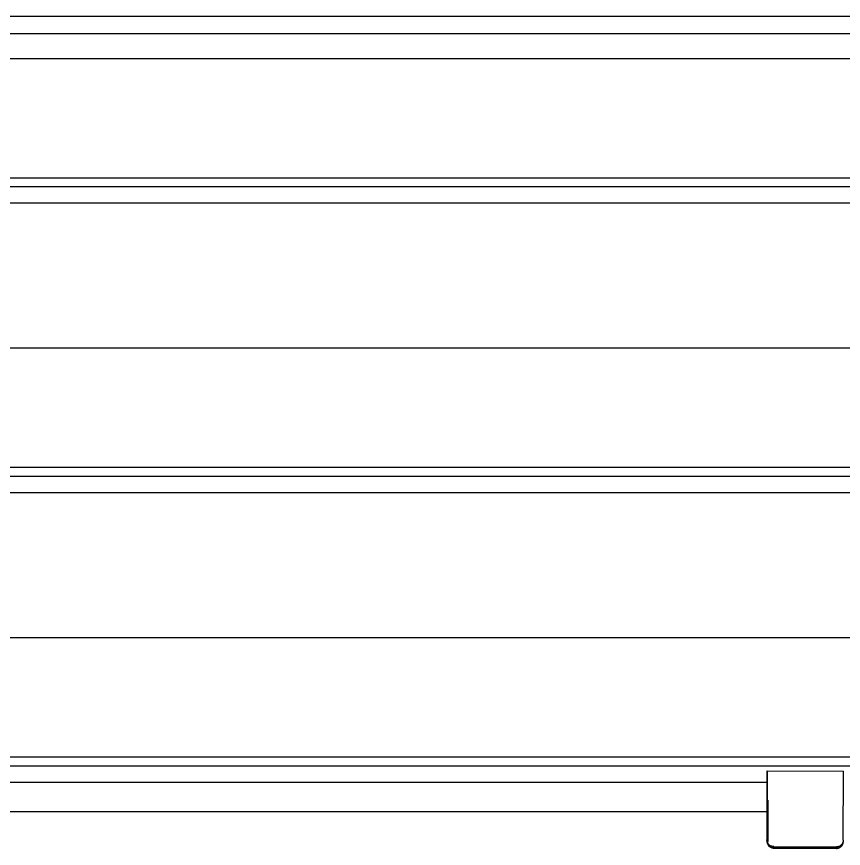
# Model space of a CAD drawing. Header units: millimetres. Extents: x 3109 to 13995, y 24552 to 39949.
# Drawn here: x 12397.6 to 12884.9, y 35301.7 to 35792 of the extents above; entities that cross this region are included whole.
import ezdxf

# ---------------------------------------------------------------- set-up
doc = ezdxf.new("R2010")
doc.units = ezdxf.units.MM
doc.header["$LTSCALE"] = 3
doc.layers.add('DomyÅ›lny', color=7, linetype='Continuous')

msp = doc.modelspace()

# ---------------------------------------------------------------- linework, layer by layer
at = {"layer": 'DomyÅ›lny'}
for p, q in [((13167.57, 35791.97), (12082.82, 35791.97)), ((12082.82, 35782.07), (13167.57, 35782.07)), ((8804.05, 35767.3), (13133.11, 35767.3)), ((8804.57, 35696.99), (13131.57, 35696.99)), ((8804.57, 35691.9), (13131.57, 35691.9)), ((13131.57, 35682.02), (8804.57, 35682.02)), ((13131.06, 35596.53), (12132.31, 35596.53)), ((13137.57, 35526.22), (8798.57, 35526.22)), ((8798.57, 35521.14), (13137.57, 35521.14)), ((13137.57, 35511.26), (8798.57, 35511.26)), ((13131.57, 35425.77), (12132.31, 35425.77)), ((13131.57, 35355.46), (11053.51, 35355.46)), ((11009.93, 35350.37), (13133.11, 35350.37)), ((12840.06, 35347.31), (12839.9, 35306.71)), ((12840.06, 35343.55), (12840.06, 35347.31)), ((12840.06, 35347.31), (12885.06, 35347.14)), ((12884.9, 35306.53), (12885.06, 35347.14)), ((12840.03, 35340.49), (12031.74, 35340.49)), ((12839.98, 35322.35), (12840.06, 35343.55)), ((12840, 35328.61), (12839.97, 35321.32)), ((12840.5, 35330.07), (12840.4, 35305.8)), ((12840.4, 35305.39), (12840.5, 35329.65)), ((12839.96, 35323.21), (12031.67, 35323.21)), ((12841.06, 35303), (12841.06, 35303.91)), ((12843.88, 35302.73), (12880.88, 35302.59)), ((12880.88, 35301.76), (12843.88, 35301.91)), ((12843.88, 35301.83), (12880.88, 35301.68)), ((12880.88, 35302.59), (12880.88, 35301.68)), ((12883.71, 35303.74), (12883.71, 35302.83))]:
    msp.add_line(p, q, dxfattribs=at)
for points in [[(12841.06, 35303.91, 0), (12840.8, 35304.19, 0), (12840.57, 35304.5, 0), (12840.36, 35304.84, 0), (12840.2, 35305.19, 0), (12840.06, 35305.57, 0), (12839.97, 35305.95, 0), (12839.91, 35306.33, 0), (12839.9, 35306.71, 0)], [(12839.9, 35305.81, 0), (12839.91, 35305.42, 0), (12839.97, 35305.04, 0), (12840.06, 35304.66, 0), (12840.2, 35304.29, 0), (12840.36, 35303.93, 0), (12840.57, 35303.6, 0), (12840.8, 35303.29, 0), (12841.06, 35303, 0)], [(12884.9, 35306.53, 0), (12884.88, 35306.15, 0), (12884.82, 35305.77, 0), (12884.72, 35305.39, 0), (12884.59, 35305.02, 0), (12884.42, 35304.66, 0), (12884.21, 35304.33, 0), (12883.98, 35304.02, 0), (12883.71, 35303.74, 0)], [(12843.88, 35301.91, 0), (12843.57, 35301.92, 0), (12843.25, 35301.97, 0), (12842.92, 35302.05, 0), (12842.6, 35302.16, 0), (12842.28, 35302.3, 0), (12841.97, 35302.48, 0), (12841.68, 35302.69, 0), (12841.41, 35302.93, 0), (12841.17, 35303.2, 0), (12840.96, 35303.49, 0), (12840.78, 35303.79, 0), (12840.64, 35304.11, 0), (12840.53, 35304.43, 0), (12840.45, 35304.76, 0), (12840.41, 35305.08, 0), (12840.4, 35305.39, 0)], [(12843.88, 35302.73, 0), (12843.5, 35302.75, 0), (12843.11, 35302.81, 0), (12842.73, 35302.91, 0), (12842.35, 35303.04, 0), (12841.99, 35303.21, 0), (12841.66, 35303.42, 0), (12841.34, 35303.65, 0), (12841.06, 35303.91, 0)], [(12841.06, 35303, 0), (12841.34, 35302.74, 0), (12841.66, 35302.51, 0), (12841.99, 35302.31, 0), (12842.35, 35302.14, 0), (12842.73, 35302, 0), (12843.11, 35301.91, 0), (12843.5, 35301.85, 0), (12843.88, 35301.83, 0)], [(12884.4, 35305.21, 0), (12884.38, 35304.9, 0), (12884.34, 35304.58, 0), (12884.26, 35304.26, 0), (12884.15, 35303.94, 0), (12884, 35303.62, 0), (12883.82, 35303.32, 0), (12883.61, 35303.03, 0), (12883.36, 35302.77, 0), (12883.09, 35302.53, 0), (12882.8, 35302.32, 0), (12882.49, 35302.14, 0), (12882.17, 35302, 0), (12881.85, 35301.89, 0), (12881.52, 35301.82, 0), (12881.2, 35301.77, 0), (12880.88, 35301.76, 0)], [(12883.71, 35303.74, 0), (12883.43, 35303.48, 0), (12883.11, 35303.25, 0), (12882.77, 35303.05, 0), (12882.41, 35302.88, 0), (12882.04, 35302.75, 0), (12881.65, 35302.66, 0), (12881.27, 35302.61, 0), (12880.88, 35302.59, 0)], [(12880.88, 35301.68, 0), (12881.27, 35301.7, 0), (12881.65, 35301.76, 0), (12882.04, 35301.85, 0), (12882.41, 35301.98, 0), (12882.77, 35302.15, 0), (12883.11, 35302.35, 0), (12883.43, 35302.58, 0), (12883.71, 35302.83, 0)], [(12883.71, 35302.83, 0), (12883.98, 35303.12, 0), (12884.21, 35303.43, 0), (12884.42, 35303.76, 0), (12884.59, 35304.12, 0), (12884.72, 35304.49, 0), (12884.82, 35304.86, 0), (12884.88, 35305.25, 0), (12884.9, 35305.63, 0)]]:
    msp.add_polyline3d(points, dxfattribs=at)

doc.saveas('drawing.dxf')
